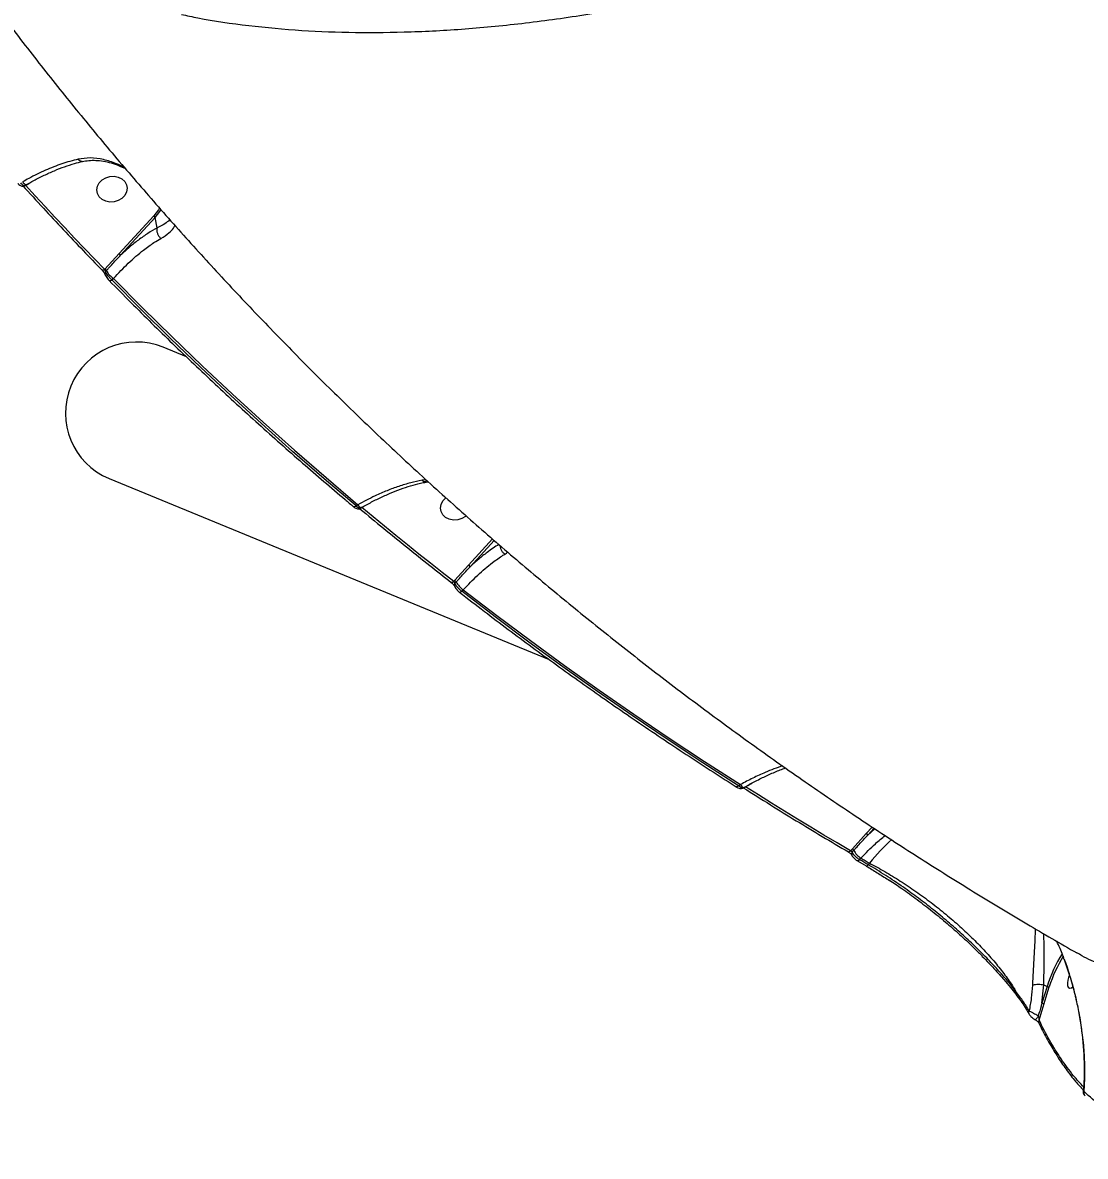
# Model space of a CAD drawing. Header units: millimetres. Extents: x -7447 to 8662, y -5576 to 6370.
# Drawn here: x 1022.1 to 1336.4, y -2376 to -2040.7 of the extents above; entities that cross this region are included whole.
import ezdxf

# ---------------------------------------------------------------- set-up
doc = ezdxf.new("R2010")
doc.units = ezdxf.units.MM
doc.layers.add('DiKom', color=7, linetype='Continuous')
doc.layers.add('DIKOM_ОБЪЕКТ', color=7, linetype='Continuous')
doc.styles.add('style1', font='arial.ttf', dxfattribs={"width": 0.8})
doc.dimstyles.new('1-50', dxfattribs={"dimtxt": 300, "dimasz": 200, "dimexe": 100, "dimexo": 0, "dimgap": 100, "dimtad": 1, "dimdec": 0, "dimtxsty": 'style1', "dimcen": 0, "dimclrd": 7, "dimclre": 7, "dimadec": 1, "dimazin": 2, "dimtfac": 1, "dimtdec": 0, "dimtmove": 1, "dimatfit": 3, "dimfxl": 0, "dimlwd": 25, "dimlwe": 18, "dimarcsym": 0})

# ---------------------------------------------------------------- blocks, each defined once
blk = doc.blocks.new('*D10')
at = {"color": 7, "linetype": 'Continuous', "lineweight": 18, "transparency": 16777216}
for p, q in [((-5489.75, 240.8), (-5489.75, 4573.49)), ((4778.18, -2126.78), (4778.18, 4573.49))]:
    blk.add_line(p, q, dxfattribs=at)
at = {"color": 7, "linetype": 'Continuous', "lineweight": 25, "transparency": 16777216}
blk.add_line((4578.18, 4473.49), (-5289.75, 4473.49), dxfattribs=at)
at = {"color": 7, "linetype": 'Continuous', "transparency": 16777216}
for points in [[(-5289.75, 4506.82), (-5289.75, 4440.16), (-5489.75, 4473.49)], [(4578.18, 4506.82), (4578.18, 4440.16), (4778.18, 4473.49)]]:
    blk.add_solid(points, dxfattribs=at)
at = {"layer": 'Defpoints', "color": 0, "linetype": 'Continuous', "transparency": 16777216}
for p in [(-5489.75, 4473.49), (-5489.75, 240.8), (4778.18, -2126.78)]:
    blk.add_point(p, dxfattribs=at)
at = {"color": 0, "linetype": 'Continuous', "lineweight": 15, "transparency": 16777216, "insert": (-777.31, 4726.76), "char_height": 300, "attachment_point": 5, "style": 'style1'}
blk.add_mtext('10300', dxfattribs=at)
blk = doc.blocks.new('*D11')
at = {"color": 7, "linetype": 'Continuous', "lineweight": 18, "transparency": 16777216}
for p, q in [((2045.4, 3512.26), (7772.09, 3512.26)), ((-1858.48, -4091.08), (7772.09, -4091.08))]:
    blk.add_line(p, q, dxfattribs=at)
at = {"color": 7, "linetype": 'Continuous', "lineweight": 25, "transparency": 16777216}
blk.add_line((7672.09, -3891.08), (7672.09, 3312.26), dxfattribs=at)
at = {"color": 7, "linetype": 'Continuous', "transparency": 16777216}
for points in [[(7638.76, 3312.26), (7705.42, 3312.26), (7672.09, 3512.26)], [(7638.76, -3891.08), (7705.42, -3891.08), (7672.09, -4091.08)]]:
    blk.add_solid(points, dxfattribs=at)
at = {"layer": 'Defpoints', "color": 0, "linetype": 'Continuous', "transparency": 16777216}
for p in [(2045.4, 3512.26), (7672.09, 3512.26), (-1858.48, -4091.08)]:
    blk.add_point(p, dxfattribs=at)
at = {"color": 0, "linetype": 'Continuous', "lineweight": 15, "transparency": 16777216, "insert": (7418.92, 3.22), "char_height": 300, "attachment_point": 5, "rotation": 90, "style": 'style1'}
blk.add_mtext('7600', dxfattribs=at)
blk = doc.blocks.new('*D12')
at = {"layer": 'Defpoints', "color": 0, "transparency": 16777216}
for p in [(-7446.93, 5919.72), (-7446.93, 736.93), (6905.53, -2412.68)]:
    blk.add_point(p, dxfattribs=at)
at = {"layer": 'DiKom', "color": 7, "lineweight": 18, "transparency": 16777216}
for p, q in [((-7446.93, 736.93), (-7446.93, 6019.72)), ((6905.53, -2412.68), (6905.53, 6019.72))]:
    blk.add_line(p, q, dxfattribs=at)
at = {"layer": 'DiKom', "color": 7, "lineweight": 25, "transparency": 16777216}
blk.add_line((6705.53, 5919.72), (-7246.93, 5919.72), dxfattribs=at)
at = {"layer": 'DiKom', "color": 7, "transparency": 16777216}
for points in [[(-7246.93, 5953.05), (-7246.93, 5886.39), (-7446.93, 5919.72)], [(6705.53, 5953.05), (6705.53, 5886.39), (6905.53, 5919.72)]]:
    blk.add_solid(points, dxfattribs=at)
at = {"layer": 'DiKom', "color": 0, "transparency": 16777216, "insert": (-918.31, 6173), "char_height": 300, "attachment_point": 5, "style": 'style1'}
blk.add_mtext('14300', dxfattribs=at)
blk = doc.blocks.new('*D13')
at = {"layer": 'Defpoints', "color": 0, "transparency": 16777216}
for p in [(2049.72, 5594.27), (-1141.86, -5576.35), (8561.69, -5576.35)]:
    blk.add_point(p, dxfattribs=at)
at = {"layer": 'DiKom', "color": 7, "lineweight": 18, "transparency": 16777216}
for p, q in [((2049.72, 5594.27), (8661.69, 5594.27)), ((-1141.86, -5576.35), (8661.69, -5576.35))]:
    blk.add_line(p, q, dxfattribs=at)
at = {"layer": 'DiKom', "color": 7, "lineweight": 25, "transparency": 16777216}
blk.add_line((8561.69, 5394.27), (8561.69, -5376.35), dxfattribs=at)
at = {"layer": 'DiKom', "color": 7, "transparency": 16777216}
for points in [[(8528.35, 5394.27), (8595.02, 5394.27), (8561.69, 5594.27)], [(8528.35, -5376.35), (8595.02, -5376.35), (8561.69, -5576.35)]]:
    blk.add_solid(points, dxfattribs=at)
at = {"layer": 'DiKom', "color": 0, "transparency": 16777216, "insert": (8308.52, 8.96), "char_height": 300, "attachment_point": 5, "rotation": 90, "style": 'style1'}
blk.add_mtext('11200', dxfattribs=at)

msp = doc.modelspace()

# ---------------------------------------------------------------- linework, layer by layer
at = {"layer": 'DIKOM_ОБЪЕКТ', "color": 7, "linetype": 'Continuous', "lineweight": 15}
for p, q in [((1022.64, -2088.9), (1023.14, -2088.61)), ((1022.99, -2088.75), (1022.95, -2088.72)), ((1022.99, -2088.75), (1023.43, -2088.5)), ((1023.14, -2088.61), (1023.12, -2088.62)), ((1023.43, -2088.5), (1024.22, -2088.05)), ((1060.89, -2097.82), (1050.66, -2108.94)), ((1051.1, -2109.46), (1061.32, -2098.33)), ((1061.92, -2101.39), (1061.32, -2098.33)), ((1050.66, -2108.94), (1046.48, -2113.55)), ((1046.48, -2113.55), (1046.4, -2113.64)), ((1046.65, -2114.29), (1046.9, -2114.01)), ((1048.58, -2116.8), (1049.01, -2116.34)), ((1070.64, -2139.55), (1063.7, -2136.7)), ((1047.73, -2175.55), (1177.87, -2229.03)), ((1141.46, -2175.88), (1140.3, -2176.02)), ((1141.47, -2176.61), (1142.15, -2176.52)), ((1121.31, -2183.27), (1120.74, -2183.61)), ((1121.94, -2184.33), (1122.31, -2184.12)), ((1122.31, -2184.12), (1122.29, -2184.13)), ((1122.48, -2184.08), (1122.59, -2184.01)), ((1122.59, -2184.01), (1124.08, -2183.16)), ((1161.14, -2193.4), (1154.04, -2201.12)), ((1154.48, -2201.63), (1161.64, -2193.84)), ((1154.04, -2201.12), (1149.94, -2205.63)), ((1149.94, -2205.63), (1149.62, -2205.99)), ((1149.99, -2206.51), (1150.37, -2206.1)), ((1152.05, -2208.88), (1152.47, -2208.42)), ((1234.44, -2266.07), (1233.85, -2266.41)), ((1235.2, -2267.05), (1235.44, -2266.91)), ((1235.44, -2266.91), (1235.43, -2266.92)), ((1273.39, -2278.6), (1271.64, -2280.51)), ((1272.08, -2281.02), (1273.96, -2278.97)), ((1274.2, -2279.13), (1272.08, -2281.02)), ((1271.64, -2280.51), (1267.55, -2285.02)), ((1267.55, -2285.02), (1266.99, -2285.63)), ((1267.48, -2286.02), (1267.97, -2285.48)), ((1269.05, -2288.6), (1271.6, -2290.09)), ((1269.66, -2288.26), (1270.08, -2287.81)), ((1272.57, -2289.26), (1272.21, -2289.75)), ((1323.62, -2330.7), (1324.16, -2325.27)), ((1325.13, -2325.76), (1323.62, -2330.7)), ((1324.16, -2325.27), (1325.13, -2325.76)), ((1324.16, -2325.27), (1324.16, -2325.27)), ((1324.28, -2330.79), (1325.79, -2325.86)), ((1322.76, -2335.69), (1324.28, -2330.79))]:
    msp.add_line(p, q, dxfattribs=at)
at = {"layer": 'DIKOM_ОБЪЕКТ', "color": 7, "linetype": 'Continuous', "lineweight": 15, "flags": 128}
for points in [[(1022.99, -2088.75), (1022.84, -2088.85), (1022.75, -2088.89)], [(1046.4, -2113.64), (1043.42, -2110.57), (1040.45, -2107.48), (1037.51, -2104.39), (1034.57, -2101.28), (1031.65, -2098.17), (1028.75, -2095.04), (1025.87, -2091.9), (1022.99, -2088.75)], [(1051.49, -2092.64), (1050.42, -2093.28), (1049.2, -2093.66), (1047.92, -2093.73), (1046.7, -2093.49), (1045.63, -2092.97), (1044.79, -2092.19), (1044.26, -2091.24), (1044.08, -2090.17), (1044.26, -2089.08), (1044.78, -2088.06), (1045.61, -2087.2), (1046.69, -2086.55), (1047.91, -2086.17), (1049.18, -2086.1), (1050.4, -2086.34), (1051.48, -2086.86), (1052.31, -2087.64), (1052.84, -2088.6), (1053.03, -2089.66), (1052.85, -2090.75), (1052.32, -2091.77), (1051.49, -2092.64)], [(1062.65, -2095.44), (1062.29, -2096.01), (1060.89, -2097.82)], [(1061.32, -2098.33), (1062.71, -2096.57), (1063.1, -2095.94)], [(1046.4, -2113.64), (1046.25, -2113.74), (1046.1, -2113.81), (1045.95, -2113.86), (1045.83, -2113.89), (1045.71, -2113.88), (1045.62, -2113.85), (1045.58, -2113.81)], [(1048.58, -2116.8), (1048.43, -2116.9), (1048.28, -2116.98), (1048.14, -2117.03), (1048.01, -2117.05), (1047.9, -2117.04), (1047.81, -2117.01), (1047.76, -2116.97)], [(1120.74, -2183.61), (1111.31, -2175.59), (1101.99, -2167.48), (1092.79, -2159.27), (1083.71, -2150.96), (1074.75, -2142.56), (1065.91, -2134.06), (1057.18, -2125.48), (1048.58, -2116.8)], [(1049.01, -2116.34), (1057.63, -2125.03), (1066.37, -2133.64), (1075.23, -2142.15), (1084.21, -2150.56), (1093.31, -2158.89), (1102.53, -2167.11), (1111.86, -2175.24), (1121.31, -2183.27)], [(1153.33, -2186.54), (1153.12, -2186.72), (1152.04, -2187.37), (1150.82, -2187.75), (1149.55, -2187.82), (1148.33, -2187.58), (1147.25, -2187.05), (1146.42, -2186.28), (1145.89, -2185.32), (1145.7, -2184.26), (1145.88, -2183.17), (1146.41, -2182.15), (1147.24, -2181.28), (1147.34, -2181.2)], [(1120.74, -2183.61), (1120.6, -2183.71), (1120.46, -2183.8), (1120.33, -2183.86), (1120.21, -2183.89), (1120.11, -2183.89), (1120.02, -2183.87), (1119.99, -2183.85)], [(1122.48, -2184.08), (1122.34, -2184.19), (1122.2, -2184.28), (1122.07, -2184.34), (1121.95, -2184.37), (1121.85, -2184.37), (1121.76, -2184.34), (1121.74, -2184.32)], [(1149.62, -2205.99), (1146.18, -2203.29), (1142.75, -2200.58), (1139.34, -2197.86), (1135.94, -2195.13), (1132.55, -2192.39), (1129.18, -2189.63), (1125.82, -2186.86), (1122.48, -2184.08)], [(1149.62, -2205.99), (1149.49, -2206.1), (1149.35, -2206.19), (1149.23, -2206.25), (1149.11, -2206.29), (1149.01, -2206.29), (1148.92, -2206.26), (1148.9, -2206.25)], [(1152.05, -2208.88), (1151.92, -2208.99), (1151.79, -2209.08), (1151.66, -2209.15), (1151.54, -2209.18), (1151.44, -2209.19), (1151.36, -2209.16), (1151.34, -2209.14)], [(1233.85, -2266.41), (1223.27, -2259.59), (1212.78, -2252.66), (1202.4, -2245.63), (1192.12, -2238.48), (1181.95, -2231.24), (1171.88, -2223.89), (1161.91, -2216.44), (1152.05, -2208.88)], [(1152.47, -2208.42), (1162.35, -2216), (1172.33, -2223.46), (1182.43, -2230.83), (1192.62, -2238.09), (1202.93, -2245.24), (1213.33, -2252.29), (1223.84, -2259.23), (1234.44, -2266.07)], [(1233.85, -2266.41), (1233.73, -2266.53), (1233.61, -2266.63), (1233.49, -2266.7), (1233.39, -2266.74), (1233.29, -2266.75), (1233.22, -2266.73), (1233.21, -2266.73)], [(1235.93, -2266.68), (1235.81, -2266.81), (1235.69, -2266.91), (1235.58, -2266.98), (1235.47, -2267.02), (1235.38, -2267.03), (1235.3, -2267.01), (1235.29, -2267)], [(1266.99, -2285.63), (1263.06, -2283.31), (1259.15, -2280.98), (1255.25, -2278.63), (1251.36, -2276.27), (1247.48, -2273.9), (1243.62, -2271.51), (1239.77, -2269.1), (1235.93, -2266.68)], [(1266.99, -2285.63), (1266.87, -2285.76), (1266.75, -2285.86), (1266.64, -2285.93), (1266.54, -2285.98), (1266.45, -2285.99), (1266.38, -2285.97), (1266.38, -2285.97)], [(1269.66, -2288.26), (1269.54, -2288.39), (1269.43, -2288.49), (1269.32, -2288.56), (1269.22, -2288.61), (1269.13, -2288.62), (1269.05, -2288.6), (1269.05, -2288.6)], [(1272.21, -2289.75), (1271.89, -2289.56), (1271.57, -2289.38), (1271.25, -2289.19), (1270.93, -2289), (1270.61, -2288.82), (1270.3, -2288.63), (1269.98, -2288.45), (1269.66, -2288.26)], [(1270.08, -2287.81), (1270.39, -2287.99), (1270.7, -2288.17), (1271.01, -2288.35), (1271.32, -2288.53), (1271.63, -2288.71), (1271.95, -2288.9), (1272.26, -2289.08), (1272.57, -2289.26)], [(1271.63, -2290.1), (1271.6, -2290.09), (1271.6, -2290.09)], [(1331.13, -2325.49), (1331.36, -2326.02), (1331.77, -2326.24), (1332.33, -2326.13), (1332.72, -2325.9)], [(1319.74, -2333.8), (1319.76, -2333.83), (1319.77, -2333.85)], [(1322.51, -2334.47), (1322.39, -2334.71), (1322.25, -2334.95), (1322.09, -2335.18), (1321.95, -2335.38), (1321.81, -2335.52), (1321.71, -2335.6), (1321.64, -2335.62), (1321.61, -2335.56)], [(1336.24, -2357.95), (1336.3, -2358), (1336.44, -2358.1)]]:
    msp.add_lwpolyline(points, dxfattribs=at)
at = {"layer": 'DIKOM_ОБЪЕКТ', "color": 7, "linetype": 'Continuous', "lineweight": 15}
for centre, radius, start, end in [((1023.62, -2087.06), 1.64, 205.5488, 252.4221), ((1060.36, -2098.71), 1.03, 21.3141, 59.3733), ((1050.14, -2109.83), 1.03, 21.31, 59.3774), ((1047.16, -2114.83), 0.744, 133.8004, 197.7734), ((1045.88, -2114.52), 1.14, 26.2401, 58.1023), ((1052.03, -2111.49), 5.71, 206.2373, 238.1012), ((1055.79, -2156.15), 21, 67.8646, 247.4511), ((1122.78, -2182.57), 1.63, 205.4708, 252.6107), ((1153.52, -2202.01), 1.03, 21.3141, 59.3733), ((1149.34, -2206.6), 1.14, 26.2356, 58.1068), ((1155.49, -2203.57), 5.71, 206.2366, 238.103), ((1150.52, -2207.04), 0.753, 134.3291, 199.522), ((1235.9, -2265.38), 1.61, 205.2909, 253.037), ((1271.12, -2281.4), 1.03, 21.3033, 59.3877), ((1325.61, -2333.07), 68.79, 132.3951, 140.4426), ((1268.02, -2286.56), 0.761, 134.8463, 201.3254), ((1266.95, -2285.99), 1.14, 26.2393, 58.0985), ((1273.1, -2282.96), 5.71, 206.2387, 238.1009), ((1271.62, -2289.42), 0.675, 270.915, 331.2198), ((1366.3, -2338.81), 43.19, 148.269, 162.4143), ((1365.85, -2338.58), 42.03, 148.8602, 162.3813), ((1337.75, -2325.09), 6.63, 155.4946, 183.432), ((1325.58, -2325), 0.886, 239.8715, 284.026), ((1316.54, -2327.69), 0.761, 143.1742, 206.3444), ((1320.52, -2333.46), 0.847, 147.3795, 203.2525), ((1324.06, -2329.94), 0.885, 239.8475, 284.0661), ((1323.48, -2336.18), 0.874, 145.7695, 203.3089), ((1336.9, -2357.3), 0.928, 151.0738, 224.6304)]:
    msp.add_arc(centre, radius, start, end, dxfattribs=at)
for points, knots in [([(1069.09, -2038.23), (1070.71, -2038.59), (1077.06, -2040), (1088.91, -2041.63), (1104.44, -2043.09), (1120.51, -2043.68), (1136.99, -2043.5), (1154.15, -2042.53), (1171.97, -2040.74), (1190.38, -2038.12), (1209, -2034.73), (1227.77, -2030.59), (1246.61, -2025.75), (1265.81, -2020.13), (1285.33, -2013.73), (1305.11, -2006.54), (1324.72, -1998.72), (1344.11, -1990.31), (1363.22, -1981.37), (1382.34, -1971.74), (1401.41, -1961.45), (1420.35, -1950.5), (1437.47, -1939.94), (1452.84, -1929.94), (1461.9, -1923.68), (1466.43, -1920.54)], [0, 0, 0, 0, 0.015844, 0.062012, 0.108143, 0.153005, 0.197901, 0.242763, 0.288925, 0.335124, 0.381286, 0.426221, 0.471192, 0.516128, 0.562363, 0.608635, 0.65487, 0.699918, 0.745001, 0.790049, 0.836397, 0.882782, 0.929129, 0.964531, 1, 1, 1, 1]), ([(1010.19, -2030.56), (1010.87, -2031.49), (1015.01, -2037.16), (1022.87, -2047.41), (1033.79, -2061.3), (1044.99, -2075), (1056.44, -2088.53), (1068.16, -2101.87), (1080.12, -2115.04), (1092.34, -2128.01), (1104.8, -2140.8), (1117.51, -2153.39), (1130.46, -2165.78), (1143.65, -2177.97), (1157.07, -2189.96), (1170.72, -2201.74), (1184.6, -2213.3), (1198.71, -2224.65), (1213.03, -2235.78), (1227.57, -2246.69), (1242.33, -2257.38), (1257.29, -2267.83), (1272.45, -2278.05), (1287.82, -2288.05), (1303.39, -2297.79), (1318.75, -2307.09), (1329.01, -2313.01), (1333.94, -2315.86)], [0, 0, 0, 0, 0.008022, 0.049004, 0.090024, 0.131083, 0.172182, 0.213323, 0.254505, 0.295728, 0.336994, 0.378303, 0.419655, 0.46105, 0.502489, 0.54397, 0.585495, 0.627063, 0.668674, 0.710327, 0.752022, 0.793759, 0.835537, 0.877355, 0.919213, 0.96111, 1, 1, 1, 1]), ([(1619.12, -2061.91), (1616.16, -2067.42), (1610.23, -2078.45), (1601.01, -2094.68), (1591.59, -2110.64), (1581.82, -2126.46), (1571.72, -2142.12), (1561.31, -2157.55), (1550.76, -2172.5), (1539.79, -2187.34), (1528.4, -2201.98), (1516.64, -2216.32), (1504.72, -2230.05), (1492.7, -2243.08), (1480.61, -2255.36), (1468.73, -2266.6), (1457.1, -2276.79), (1445.75, -2285.95), (1434.47, -2294.22), (1423.33, -2301.56), (1412.35, -2307.9), (1401.79, -2313.1), (1391.68, -2317.17), (1382.03, -2320.15), (1372.68, -2322.09), (1363.67, -2322.95), (1355.04, -2322.68), (1347.51, -2321.4), (1341.02, -2319.31), (1336.7, -2317.5), (1334.47, -2316.1), (1333.98, -2315.8)], [0, 0, 0, 0, 0.032434, 0.064907, 0.097379, 0.129813, 0.163577, 0.197385, 0.231192, 0.264956, 0.301667, 0.338406, 0.375117, 0.412901, 0.450715, 0.488498, 0.525088, 0.561705, 0.598295, 0.635952, 0.67364, 0.711297, 0.7478, 0.784331, 0.820833, 0.8584, 0.895997, 0.933564, 0.962721, 0.991879, 1, 1, 1, 1]), ([(1038.54, -2081.06), (1036.94, -2081.48), (1033.8, -2082.32), (1028.87, -2084.28), (1024.98, -2086.17), (1022.74, -2087.43), (1022.14, -2087.76)], [0, 0, 0, 0, 0.302891, 0.594461, 0.892028, 1, 1, 1, 1]), ([(1023.15, -2088.65), (1023.9, -2088.22), (1025.67, -2087.2), (1028.48, -2085.8), (1031.54, -2084.43), (1034.56, -2083.26), (1037.33, -2082.34), (1039.04, -2081.91), (1039.81, -2081.72)], [0, 0, 0, 0, 0.133648, 0.313789, 0.49438, 0.674676, 0.854092, 1, 1, 1, 1]), ([(1052.3, -2083.55), (1051.5, -2083.15), (1049.44, -2082.1), (1046.02, -2081.09), (1042.15, -2080.52), (1039.72, -2080.88), (1038.54, -2081.06)], [0, 0, 0, 0, 0.175391, 0.455242, 0.734731, 1, 1, 1, 1]), ([(1039.79, -2081.69), (1039.79, -2081.69), (1039.64, -2081.77), (1039.28, -2081.67), (1038.89, -2081.44), (1038.64, -2081.19), (1038.56, -2081.09), (1038.54, -2081.06)], [0, 0, 0, 0, 0.007731, 0.399107, 0.790461, 0.935301, 1, 1, 1, 1]), ([(1039.81, -2081.75), (1040.43, -2081.63), (1041.72, -2081.38), (1043.82, -2081.36), (1046.04, -2081.59), (1048.32, -2082.13), (1050.51, -2082.88), (1051.92, -2083.56), (1052.56, -2083.86)], [0, 0, 0, 0, 0.1572, 0.324182, 0.495974, 0.671739, 0.850965, 1, 1, 1, 1]), ([(1020.74, -2088.23), (1020.76, -2088.25), (1020.95, -2088.47), (1021.24, -2088.73), (1021.65, -2088.98), (1022.07, -2089.06), (1022.41, -2089.03), (1022.58, -2088.92), (1022.63, -2088.88)], [0, 0, 0, 0, 0.04299, 0.369722, 0.5898, 0.760281, 0.920739, 1, 1, 1, 1]), ([(1022.64, -2088.89), (1022.64, -2088.89), (1022.61, -2088.96), (1022.4, -2088.87), (1022.05, -2088.61), (1021.74, -2088.26), (1021.58, -2088.09)], [0, 0, 0, 0, 0.02528, 0.349852, 0.675099, 1, 1, 1, 1]), ([(1022.15, -2088.9), (1024.18, -2091.12), (1030.08, -2097.58), (1037.9, -2105.88), (1043.74, -2111.91), (1045.58, -2113.81)], [0, 0, 0, 0, 0.265107, 0.768592, 1, 1, 1, 1]), ([(1065.63, -2098.92), (1065.58, -2098.98), (1065.27, -2099.39), (1064.13, -2100.22), (1062.8, -2100.97), (1061.92, -2101.39), (1061.92, -2101.39)], [0, 0, 0, 0, 0.074948, 0.49441, 0.999743, 1, 1, 1, 1]), ([(1061.92, -2101.39), (1061.02, -2101.9), (1059.21, -2102.93), (1056.46, -2104.88), (1053.75, -2107.03), (1051.98, -2108.65), (1051.1, -2109.46)], [0, 0, 0, 0, 0.259544, 0.521841, 0.759882, 1, 1, 1, 1]), ([(1061.92, -2101.39), (1061.87, -2101.63), (1061.78, -2102.12), (1061.94, -2102.93), (1062.29, -2103.71), (1062.68, -2104.18), (1062.94, -2104.41), (1063, -2104.47), (1063.04, -2104.5)], [0, 0, 0, 0, 0.231618, 0.463233, 0.69488, 0.926473, 0.961025, 1, 1, 1, 1]), ([(1061.92, -2101.39), (1061.92, -2101.39), (1061.92, -2101.39), (1061.92, -2101.39), (1061.92, -2101.39)], [0, 0, 0, 0, 0.62784, 1, 1, 1, 1]), ([(1063.04, -2104.5), (1063.88, -2103.96), (1065.41, -2102.98), (1066.66, -2101.7), (1067.03, -2100.95), (1067.17, -2100.67)], [0, 0, 0, 0, 0.431868, 0.786541, 1, 1, 1, 1]), ([(1049.01, -2116.34), (1050.46, -2114.78), (1053.42, -2111.64), (1057.45, -2108.2), (1060.67, -2105.88), (1062.35, -2104.9), (1063.04, -2104.5)], [0, 0, 0, 0, 0.307258, 0.623318, 0.846353, 1, 1, 1, 1]), ([(1046.9, -2114.01), (1047.12, -2113.78), (1048.17, -2112.63), (1049.56, -2111.11), (1050.75, -2109.83), (1051.1, -2109.46)], [0, 0, 0, 0, 0.150414, 0.75212, 1, 1, 1, 1]), ([(1045.58, -2113.82), (1045.61, -2113.85), (1045.72, -2113.96), (1045.93, -2114.21), (1046.16, -2114.52), (1046.33, -2114.8), (1046.42, -2114.98), (1046.44, -2115.03), (1046.45, -2115.05)], [0, 0, 0, 0, 0.095438, 0.312016, 0.546402, 0.744022, 0.905712, 1, 1, 1, 1]), ([(1046.65, -2114.29), (1046.63, -2114.25), (1046.6, -2114.18), (1046.54, -2114.02), (1046.47, -2113.84), (1046.43, -2113.72), (1046.4, -2113.65), (1046.4, -2113.64)], [0, 0, 0, 0, 0.21776, 0.443568, 0.683586, 0.939749, 1, 1, 1, 1]), ([(1046.46, -2115.05), (1046.47, -2115.08), (1046.54, -2115.31), (1046.79, -2115.74), (1047.22, -2116.36), (1047.58, -2116.8), (1047.78, -2116.98), (1047.82, -2117.02)], [0, 0, 0, 0, 0.041643, 0.354444, 0.637263, 0.933481, 1, 1, 1, 1]), ([(1048.58, -2116.8), (1048.54, -2116.76), (1048.3, -2116.56), (1047.87, -2116.12), (1047.33, -2115.48), (1046.89, -2114.83), (1046.73, -2114.47), (1046.65, -2114.29)], [0, 0, 0, 0, 0.05477, 0.294392, 0.530099, 0.764667, 1, 1, 1, 1]), ([(1047.76, -2116.97), (1049.89, -2119.13), (1056.06, -2125.4), (1066.45, -2135.63), (1079.02, -2147.6), (1091.83, -2159.38), (1104.65, -2170.76), (1114.09, -2178.88), (1119.16, -2183.14), (1119.99, -2183.85)], [0, 0, 0, 0, 0.093012, 0.269662, 0.446314, 0.622967, 0.79962, 0.966978, 1, 1, 1, 1]), ([(1140.3, -2176.02), (1139.17, -2176.25), (1136.92, -2176.72), (1133.42, -2177.78), (1129.9, -2179.08), (1125.86, -2180.83), (1123, -2182.37), (1121.31, -2183.27)], [0, 0, 0, 0, 0.187286, 0.376552, 0.557006, 0.739198, 1, 1, 1, 1]), ([(1141.47, -2176.54), (1141.3, -2176.54), (1140.96, -2176.55), (1140.58, -2176.31), (1140.37, -2176.1), (1140.32, -2176.05), (1140.3, -2176.02)], [0, 0, 0, 0, 0.425618, 0.861594, 0.926636, 1, 1, 1, 1]), ([(1122.31, -2184.16), (1123.07, -2183.72), (1124.86, -2182.69), (1127.71, -2181.27), (1130.82, -2179.86), (1133.9, -2178.65), (1136.89, -2177.66), (1139.43, -2176.96), (1140.91, -2176.68), (1141.47, -2176.57)], [0, 0, 0, 0, 0.115539, 0.273949, 0.432624, 0.590928, 0.748386, 0.904605, 1, 1, 1, 1]), ([(1119.99, -2183.84), (1120.02, -2183.87), (1120.26, -2184.08), (1120.63, -2184.31), (1121.14, -2184.49), (1121.6, -2184.5), (1121.84, -2184.37), (1121.94, -2184.32)], [0, 0, 0, 0, 0.048553, 0.41319, 0.644318, 0.863589, 1, 1, 1, 1]), ([(1121.94, -2184.33), (1121.94, -2184.33), (1121.91, -2184.4), (1121.68, -2184.33), (1121.27, -2184.11), (1120.92, -2183.77), (1120.74, -2183.61)], [0, 0, 0, 0, 0.011166, 0.339104, 0.670339, 1, 1, 1, 1]), ([(1121.88, -2184.44), (1124.2, -2186.37), (1131.02, -2192.03), (1140.03, -2199.3), (1146.78, -2204.58), (1148.9, -2206.25)], [0, 0, 0, 0, 0.260989, 0.767321, 1, 1, 1, 1]), ([(1163, -2195.01), (1161.85, -2195.76), (1159.88, -2197.03), (1157.01, -2199.33), (1155.32, -2200.86), (1154.48, -2201.63)], [0, 0, 0, 0, 0.416275, 0.706897, 1, 1, 1, 1]), ([(1163.35, -2195.31), (1163.35, -2195.36), (1163.32, -2195.65), (1163.48, -2196.25), (1163.84, -2197.01), (1164.28, -2197.53), (1164.59, -2197.79), (1164.7, -2197.87), (1164.74, -2197.9)], [0, 0, 0, 0, 0.056554, 0.323402, 0.590265, 0.857144, 0.955893, 1, 1, 1, 1]), ([(1152.47, -2208.42), (1153.89, -2206.94), (1156.76, -2203.92), (1160.72, -2200.6), (1163.37, -2198.74), (1164.56, -2198.01), (1164.74, -2197.9)], [0, 0, 0, 0, 0.343498, 0.69694, 0.954531, 1, 1, 1, 1]), ([(1164.74, -2197.9), (1164.9, -2197.8), (1165.24, -2197.59), (1165.5, -2197.38), (1165.63, -2197.28)], [0, 0, 0, 0, 0.495508, 1, 1, 1, 1]), ([(1150.37, -2206.1), (1150.58, -2205.87), (1151.63, -2204.72), (1152.99, -2203.22), (1154.16, -2201.98), (1154.48, -2201.63)], [0, 0, 0, 0, 0.153307, 0.766582, 1, 1, 1, 1]), ([(1148.91, -2206.25), (1148.94, -2206.28), (1149.04, -2206.36), (1149.25, -2206.55), (1149.49, -2206.81), (1149.67, -2207.05), (1149.77, -2207.2), (1149.81, -2207.29), (1149.81, -2207.29), (1149.81, -2207.29)], [0, 0, 0, 0, 0.086995, 0.286773, 0.506385, 0.700621, 0.861752, 0.983686, 1, 1, 1, 1]), ([(1149.99, -2206.51), (1149.97, -2206.47), (1149.94, -2206.4), (1149.85, -2206.27), (1149.75, -2206.13), (1149.67, -2206.04), (1149.63, -2205.99), (1149.62, -2205.99)], [0, 0, 0, 0, 0.236728, 0.474247, 0.713706, 0.956605, 1, 1, 1, 1]), ([(1149.82, -2207.29), (1149.83, -2207.32), (1149.91, -2207.57), (1150.17, -2207.97), (1150.49, -2208.33), (1150.62, -2208.47)], [0, 0, 0, 0, 0.078396, 0.621566, 1, 1, 1, 1]), ([(1152.05, -2208.88), (1152.02, -2208.85), (1151.77, -2208.68), (1151.31, -2208.28), (1150.73, -2207.67), (1150.25, -2207.04), (1150.08, -2206.68), (1149.99, -2206.51)], [0, 0, 0, 0, 0.042281, 0.281972, 0.52127, 0.760616, 1, 1, 1, 1]), ([(1150.62, -2208.47), (1150.66, -2208.52), (1150.87, -2208.76), (1151.13, -2209), (1151.33, -2209.14), (1151.34, -2209.14)], [0, 0, 0, 0, 0.173513, 0.981339, 1, 1, 1, 1]), ([(1151.34, -2209.14), (1153.79, -2211.04), (1160.89, -2216.52), (1172.82, -2225.44), (1187.19, -2235.83), (1201.77, -2246.01), (1216.3, -2255.8), (1226.82, -2262.66), (1232.4, -2266.21), (1233.21, -2266.73)], [0, 0, 0, 0, 0.093443, 0.270921, 0.448401, 0.625881, 0.803362, 0.971503, 1, 1, 1, 1]), ([(1246.88, -2260.5), (1245.18, -2261.11), (1242.28, -2262.15), (1238.1, -2264.1), (1235.66, -2265.41), (1234.44, -2266.07)], [0, 0, 0, 0, 0.412477, 0.704956, 1, 1, 1, 1]), ([(1235.44, -2266.94), (1236.2, -2266.51), (1238.02, -2265.45), (1240.95, -2263.97), (1244.16, -2262.51), (1246.45, -2261.56), (1247.62, -2261.16), (1247.76, -2261.11)], [0, 0, 0, 0, 0.183576, 0.444499, 0.705392, 0.965367, 1, 1, 1, 1]), ([(1233.21, -2266.72), (1233.24, -2266.75), (1233.53, -2266.94), (1233.96, -2267.14), (1234.52, -2267.23), (1234.94, -2267.2), (1235.13, -2267.07), (1235.19, -2267.03)], [0, 0, 0, 0, 0.055874, 0.441906, 0.688357, 0.911262, 1, 1, 1, 1]), ([(1235.2, -2267.04), (1235.11, -2267.06), (1234.94, -2267.11), (1234.45, -2266.88), (1234.05, -2266.57), (1233.85, -2266.41)], [0, 0, 0, 0, 0.315866, 0.659829, 1, 1, 1, 1]), ([(1235.93, -2266.68), (1236.12, -2266.58), (1236.75, -2266.21), (1237.39, -2265.85), (1237.85, -2265.59)], [0, 0, 0, 0, 0.28727, 1, 1, 1, 1]), ([(1235.29, -2267), (1237.96, -2268.68), (1245.68, -2273.54), (1256.04, -2279.85), (1263.79, -2284.44), (1266.38, -2285.97)], [0, 0, 0, 0, 0.259794, 0.753238, 1, 1, 1, 1]), ([(1267.97, -2285.48), (1268.18, -2285.25), (1269.24, -2284.1), (1270.59, -2282.61), (1271.76, -2281.36), (1272.08, -2281.02)], [0, 0, 0, 0, 0.153656, 0.768302, 1, 1, 1, 1]), ([(1270.08, -2287.81), (1271.5, -2286.31), (1273.9, -2283.8), (1276.29, -2281.89), (1277.25, -2281.11)], [0, 0, 0, 0, 0.595324, 1, 1, 1, 1]), ([(1266.38, -2285.97), (1266.41, -2285.99), (1266.52, -2286.05), (1266.74, -2286.21), (1266.98, -2286.42), (1267.16, -2286.62), (1267.26, -2286.75), (1267.3, -2286.83), (1267.3, -2286.83), (1267.3, -2286.83)], [0, 0, 0, 0, 0.084372, 0.277694, 0.489669, 0.675868, 0.829769, 0.948156, 1, 1, 1, 1]), ([(1267.48, -2286.02), (1267.46, -2285.99), (1267.41, -2285.93), (1267.3, -2285.82), (1267.16, -2285.72), (1267.05, -2285.66), (1266.99, -2285.63), (1266.99, -2285.63)], [0, 0, 0, 0, 0.240176, 0.481172, 0.72231, 0.962914, 1, 1, 1, 1]), ([(1267.32, -2286.83), (1267.33, -2286.86), (1267.41, -2287.1), (1267.74, -2287.53), (1268.32, -2288.1), (1268.81, -2288.48), (1269.04, -2288.59), (1269.05, -2288.6)], [0, 0, 0, 0, 0.04925, 0.34335, 0.672814, 0.989364, 1, 1, 1, 1]), ([(1269.66, -2288.26), (1269.62, -2288.24), (1269.37, -2288.08), (1268.88, -2287.72), (1268.26, -2287.15), (1267.75, -2286.54), (1267.57, -2286.19), (1267.48, -2286.02)], [0, 0, 0, 0, 0.037225, 0.278106, 0.51885, 0.759384, 1, 1, 1, 1]), ([(1271.6, -2290.14), (1271.76, -2290.23), (1272.98, -2290.93), (1275.28, -2292.34), (1277.43, -2293.73), (1278.49, -2294.42)], [0, 0, 0, 0, 0.070299, 0.539709, 1, 1, 1, 1]), ([(1315.93, -2327.23), (1315.12, -2326.21), (1313.5, -2324.15), (1310.57, -2320.82), (1307.32, -2317.36), (1303.74, -2313.79), (1299.89, -2310.19), (1295.8, -2306.6), (1291.53, -2303.07), (1287.12, -2299.66), (1282.39, -2296.23), (1277.38, -2292.85), (1273.93, -2290.78), (1272.21, -2289.75)], [0, 0, 0, 0, 0.088371, 0.177024, 0.265392, 0.353767, 0.442425, 0.5308, 0.618946, 0.707371, 0.795518, 0.897759, 1, 1, 1, 1]), ([(1272.57, -2289.26), (1274.09, -2290.08), (1277.13, -2291.72), (1281.74, -2294.55), (1286.32, -2297.62), (1290.83, -2300.91), (1295.2, -2304.38), (1299.38, -2307.99), (1303.31, -2311.69), (1306.93, -2315.43), (1310.2, -2319.17), (1313.06, -2322.86), (1314.89, -2325.53), (1315.76, -2326.96), (1315.93, -2327.23)], [0, 0, 0, 0, 0.087443, 0.174886, 0.263314, 0.352018, 0.440446, 0.52975, 0.619339, 0.708642, 0.798552, 0.888751, 0.97866, 1, 1, 1, 1]), ([(1278.48, -2294.31), (1279.7, -2295.12), (1282.47, -2296.94), (1286.75, -2300.07), (1291.25, -2303.55), (1295.61, -2307.15), (1299.77, -2310.82), (1303.27, -2314.07), (1305.24, -2316.06), (1306, -2316.83)], [0, 0, 0, 0, 0.123806, 0.278764, 0.434214, 0.589173, 0.744604, 0.900532, 1, 1, 1, 1]), ([(1321.57, -2308.66), (1321.57, -2309.16), (1321.57, -2310.65), (1321.44, -2313.48), (1321.25, -2317), (1321.02, -2320.65), (1320.86, -2323.47), (1320.79, -2325.02), (1320.77, -2325.4)], [0, 0, 0, 0, 0.10375, 0.310098, 0.516313, 0.724325, 0.932185, 1, 1, 1, 1]), ([(1324.16, -2325.27), (1324.16, -2325.27), (1324.16, -2324.91), (1324.2, -2323.46), (1324.23, -2320.79), (1324.28, -2317.35), (1324.27, -2314.03), (1324.24, -2311.58), (1324.14, -2310.39), (1324.12, -2310.15)], [0, 0, 0, 0, 0.000036, 0.06973, 0.287001, 0.504486, 0.723864, 0.943414, 1, 1, 1, 1]), ([(1330.13, -2317.56), (1330.02, -2317.23), (1329.44, -2315.52), (1328.65, -2313.8), (1328.01, -2312.41)], [0, 0, 0, 0, 0.190666, 1, 1, 1, 1]), ([(1305.86, -2316.76), (1306.56, -2317.47), (1308.08, -2319.01), (1310.24, -2321.34), (1312.37, -2323.75), (1314.26, -2326), (1315.33, -2327.38), (1315.84, -2328.04)], [0, 0, 0, 0, 0.176454, 0.386684, 0.598235, 0.810591, 1, 1, 1, 1]), ([(1336.09, -2356.85), (1336.19, -2355.12), (1336.39, -2351.57), (1336.23, -2346), (1335.71, -2340.19), (1334.8, -2334.22), (1333.51, -2328.25), (1331.99, -2322.69), (1330.71, -2319.16), (1330.13, -2317.56)], [0, 0, 0, 0, 0.141863, 0.290758, 0.439651, 0.59105, 0.742436, 0.883151, 1, 1, 1, 1]), ([(1330.18, -2317.7), (1330.24, -2317.86), (1330.86, -2319.46), (1331.84, -2322.53), (1333.1, -2326.96), (1334.14, -2331.49), (1334.98, -2336.13), (1335.61, -2340.86), (1336.01, -2345.63), (1336.14, -2350.34), (1336.08, -2354.12), (1335.87, -2356.26), (1335.8, -2356.94)], [0, 0, 0, 0, 0.01177, 0.11685, 0.224828, 0.336888, 0.45281, 0.572331, 0.69646, 0.820946, 0.943211, 1, 1, 1, 1]), ([(1320.77, -2325.4), (1320.69, -2326.69), (1320.53, -2329.27), (1320.05, -2331.76), (1319.81, -2333.01)], [0, 0, 0, 0, 0.497873, 1, 1, 1, 1]), ([(1320.77, -2325.4), (1320.79, -2325.39), (1320.88, -2325.35), (1321.16, -2325.26), (1321.72, -2325.15), (1322.52, -2325.1), (1323.38, -2325.14), (1323.9, -2325.22), (1324.16, -2325.27)], [0, 0, 0, 0, 0.034322, 0.136504, 0.352391, 0.568247, 0.784118, 1, 1, 1, 1]), ([(1315.85, -2328.04), (1315.97, -2328.19), (1316.66, -2329.07), (1317.7, -2330.55), (1318.89, -2332.34), (1319.48, -2333.36), (1319.73, -2333.81)], [0, 0, 0, 0, 0.069896, 0.404594, 0.739394, 1, 1, 1, 1]), ([(1319.81, -2333.01), (1319.29, -2332.13), (1318.24, -2330.36), (1316.7, -2328.28), (1315.93, -2327.23)], [0, 0, 0, 0, 0.496481, 1, 1, 1, 1]), ([(1319.78, -2333.85), (1319.8, -2333.9), (1319.94, -2334.16), (1320.29, -2334.56), (1320.85, -2335.07), (1321.33, -2335.44), (1321.59, -2335.58), (1321.66, -2335.62)], [0, 0, 0, 0, 0.073924, 0.42001, 0.690699, 0.921698, 1, 1, 1, 1]), ([(1322.51, -2334.47), (1322.27, -2334.35), (1321.78, -2334.1), (1321, -2333.68), (1320.28, -2333.29), (1319.96, -2333.1), (1319.81, -2333.01)], [0, 0, 0, 0, 0.2147, 0.434797, 0.718836, 1, 1, 1, 1]), ([(1323.62, -2330.7), (1323.53, -2331), (1323.18, -2332.25), (1322.8, -2333.51), (1322.51, -2334.47)], [0, 0, 0, 0, 0.234305, 1, 1, 1, 1]), ([(1321.67, -2335.64), (1321.7, -2335.66), (1321.81, -2335.72), (1322.02, -2335.87), (1322.27, -2336.07), (1322.51, -2336.31), (1322.65, -2336.47), (1322.69, -2336.56), (1322.68, -2336.54), (1322.68, -2336.54)], [0, 0, 0, 0, 0.055945, 0.18879, 0.354238, 0.565773, 0.821988, 0.993851, 1, 1, 1, 1]), ([(1322.76, -2335.69), (1322.77, -2335.56), (1322.78, -2335.31), (1322.74, -2334.96), (1322.67, -2334.71), (1322.59, -2334.57), (1322.55, -2334.5), (1322.53, -2334.48), (1322.51, -2334.47)], [0, 0, 0, 0, 0.348245, 0.649201, 0.844531, 0.934213, 0.969608, 1, 1, 1, 1]), ([(1322.7, -2336.51), (1322.88, -2336.9), (1323.78, -2338.87), (1325.56, -2342.16), (1328.06, -2346.37), (1330.73, -2350.27), (1333.32, -2353.65), (1335.08, -2355.59), (1335.85, -2356.43)], [0, 0, 0, 0, 0.049275, 0.250114, 0.45038, 0.649809, 0.848547, 1, 1, 1, 1]), ([(1335.93, -2355.5), (1334.93, -2354.41), (1332.59, -2351.84), (1329.24, -2347.22), (1325.81, -2341.77), (1323.77, -2337.72), (1322.76, -2335.69)], [0, 0, 0, 0, 0.197822, 0.464237, 0.732119, 1, 1, 1, 1]), ([(1335.79, -2356.94), (1335.79, -2357.03), (1335.78, -2357.2), (1335.86, -2357.45), (1335.98, -2357.65), (1336.1, -2357.81), (1336.2, -2357.9), (1336.25, -2357.95)], [0, 0, 0, 0, 0.165192, 0.347192, 0.529031, 0.75706, 1, 1, 1, 1]), ([(1336.09, -2356.85), (1336.05, -2356.85), (1335.87, -2356.84), (1335.84, -2356.9), (1335.82, -2356.94)], [0, 0, 0, 0, 0.216613, 1, 1, 1, 1]), ([(1358.26, -2370.44), (1356.22, -2369.69), (1352.15, -2368.2), (1346.45, -2365.1), (1341.05, -2361.41), (1337.74, -2358.37), (1336.09, -2356.85)], [0, 0, 0, 0, 0.249097, 0.498195, 0.749098, 1, 1, 1, 1])]:
    msp.add_open_spline(points, degree=3, knots=knots, dxfattribs=at)

# ---------------------------------------------------------------- dimensions: what is measured, and where the dimension line sits
at = {"color": 7, "linetype": 'Continuous', "lineweight": 15}
for base, p1, p2, angle, text, picture, middle in [((-5489.75, 4473.49), (4778.18, -2126.78), (-5489.75, 240.8), 180, '10300', '*D10', (-777.31, 4473.49)), ((7672.09, 3512.26), (-1858.48, -4091.08), (2045.4, 3512.26), 270, '7600', '*D11', (7672.09, 3.22))]:
    dim = msp.add_linear_dim(base=base, p1=p1, p2=p2, angle=angle, text=text, dimstyle='1-50', dxfattribs=at)
    dim.commit()
    dim.dimension.update_dxf_attribs({"geometry": picture, "text_midpoint": middle, "dimtype": 160})
at = {"layer": 'DiKom'}
for base, p1, p2, angle, text, picture, middle in [((-7446.93, 5919.72), (6905.53, -2412.68), (-7446.93, 736.93), 180, '14300', '*D12', (-918.31, 5919.72)), ((8561.69, -5576.35), (2049.72, 5594.27), (-1141.86, -5576.35), 270, '11200', '*D13', (8561.69, 8.96))]:
    dim = msp.add_linear_dim(base=base, p1=p1, p2=p2, angle=angle, text=text, dimstyle='1-50', dxfattribs=at)
    dim.commit()
    dim.dimension.update_dxf_attribs({"geometry": picture, "text_midpoint": middle, "dimtype": 160})

doc.saveas('drawing.dxf')
